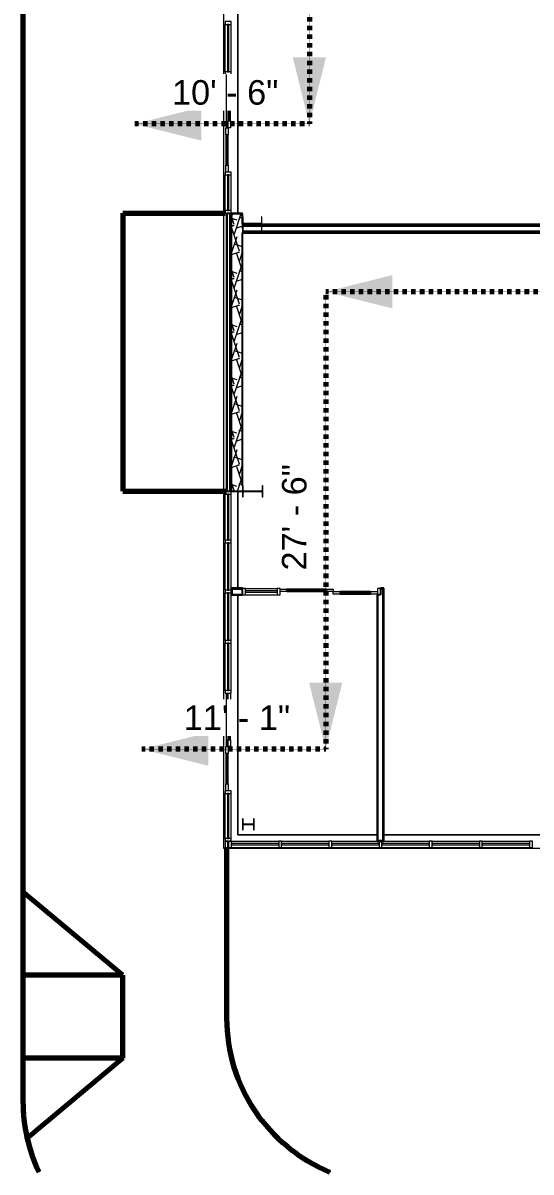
# Model space of a CAD drawing. Header units: inches. Extents: x 0 to 26364, y -23034 to 792.
# Drawn here: x 21911 to 22278, y -23034 to -22205 of the extents above; entities that cross this region are included whole.
import ezdxf

# ---------------------------------------------------------------- set-up
doc = ezdxf.new("R2010")
doc.units = ezdxf.units.IN
doc.header["$MEASUREMENT"] = 0
doc.linetypes.add('Dash', pattern=[0.25, 0.125, -0.125])
for name, color, linetype, lineweight in [('A-ANNO-IDEN', 131, 'Continuous', 9), ('A-ANNO-NOTE', 131, 'Continuous', 9), ('A-DOOR', 31, 'Continuous', 13), ('A-FLOR', 192, 'Continuous', 13), ('A-GENM', 13, 'Continuous', 13), ('A-GLAZ-CURT', 52, 'Continuous', 13), ('A-GLAZ-CWMG', 51, 'Continuous', 13), ('A-SITE-ROAD', 130, 'Continuous', 70), ('A-SITE-SWLK', 140, 'Continuous', 70), ('A-WALL', 113, 'Continuous', 13), ('A-WALL-PATT', 111, 'Continuous', 25), ('C-TOPO', 7, 'Continuous', 13), ('Conc', 7, 'Continuous', 70), ('I-WALL', 2, 'Continuous', 13), ('L-SITE-WALL', 31, 'Continuous', 13), ('S-COLS', 52, 'Continuous', 13)]:
    doc.layers.add(name, color=color, linetype=linetype, lineweight=lineweight)
doc.styles.add('Arial_1', font='arial.ttf', dxfattribs={"height": 17.703593})
pattern_1 = [(45, (0, 0), (-19.00703, 19.00703), []), (45, (0, 28.8), (-19.00703, 19.00703), [])]
pattern_2 = [(0, (0, 0), (61.44, 15.36), [2.534, -43.546, 2.534, -43.546, -245.76]), (0, (0, 0), (61.44, 15.36), [-92.16, 2.534, -89.626, 2.534, -43.546, -107.52]), (0, (0, 0), (61.44, 15.36), [-230.4, 2.534, -28.186, 2.534, -74.266]), (120, (23.04, 7.68), (-44.02215, 45.528601), [2.534, -43.546, 2.534, -43.546, -245.76]), (120, (23.04, 7.68), (-44.02215, 45.528601), [-92.16, 2.534, -89.626, 2.534, -43.546, -107.52]), (120, (23.04, 7.68), (-44.02215, 45.528601), [-230.4, 2.534, -28.186, 2.534, -74.266]), (240, (30.72, 38.4), (-17.41785, -60.888601), [2.534, -43.546, 2.534, -43.546, -245.76]), (240, (30.72, 38.4), (-17.41785, -60.888601), [-92.16, 2.534, -89.626, 2.534, -43.546, -107.52]), (240, (30.72, 38.4), (-17.41785, -60.888601), [-230.4, 2.534, -28.186, 2.534, -74.266])]

# ---------------------------------------------------------------- blocks, each defined once
blk = doc.blocks.new('Struct_Xcel_Sports Complex_rvt-1-Egress Plan')
at = {"layer": 'A-FLOR', "color": 7}
for p, q in [((22066.14, -22342.74), (22066.14, -22132.8)), ((22066.14, -22613.05), (22066.14, -22542.93)), ((22066.14, -22790.8), (22066.14, -22617.8)), ((22166.77, -22790.8), (22066.14, -22790.8)), ((22314.02, -22790.8), (22171.52, -22790.8))]:
    blk.add_line(p, q, dxfattribs=at)
at = {"layer": 'L-SITE-WALL', "color": 7}
for p, q in [((22066.14, -22132.8), (22066.14, -22342.74)), ((22058.14, -22280.93), (22058.14, -22242.49)), ((22058.14, -22543.18), (22058.14, -22342.49)), ((22066.14, -22542.93), (22066.14, -22613.05)), ((22066.14, -22617.8), (22066.14, -22790.8)), ((22058.14, -22727.24), (22058.14, -22688.8)), ((22066.14, -22790.8), (22166.77, -22790.8)), ((22171.52, -22790.8), (22314.02, -22790.8))]:
    blk.add_line(p, q, dxfattribs=at)
blk = doc.blocks.new('W-Wide Flange-Column - B4_C-1389226-Egress Plan')
at = {"layer": 'S-COLS', "lineweight": 9}
h = blk.add_hatch(dxfattribs=at)
h.set_pattern_fill('FP_12', color=256, style=0, pattern_type=2)
h.set_pattern_definition([(135, (-22783.303, -22073.765), (-19.00703, -19.00703), []), (135, (-22812.103, -22073.765), (-19.00703, -19.00703), [])])
h.paths.add_polyline_path([(4, 4.13), (-4, 4.13), (-4, 3.69), (-0.84, 3.69), (-0.35, 3.49), (-0.14, 3), (-0.14, -3), (-0.35, -3.49), (-0.84, -3.69), (-4, -3.69), (-4, -4.12), (4, -4.12), (4, -3.69), (0.84, -3.69), (0.35, -3.49), (0.14, -3), (0.14, 3), (0.35, 3.49), (0.84, 3.69), (4, 3.69)], flags=0)
at = {"layer": 'S-COLS', "lineweight": 15}
for p, q in [((4, 4.13), (-4, 4.13)), ((-4, 4.13), (-4, 3.69)), ((-4, 3.69), (-0.84, 3.69)), ((-0.14, 3), (-0.14, -3)), ((0.14, -3), (0.14, 3)), ((0.84, 3.69), (4, 3.69)), ((4, 3.69), (4, 4.13)), ((-0.84, -3.69), (-4, -3.69)), ((-4, -3.69), (-4, -4.12)), ((-4, -4.12), (4, -4.12)), ((4, -3.69), (0.84, -3.69)), ((4, -4.12), (4, -3.69))]:
    blk.add_line(p, q, dxfattribs=at)
for centre, start, end in [((-0.84, 3), 0, 90), ((0.84, 3), 90, 180), ((-0.84, -3), 270, 0), ((0.84, -3), 180, 270)]:
    blk.add_arc(centre, 0.691, start, end, dxfattribs=at)
blk = doc.blocks.new('W-Wide Flange-Column - B4_F-1389255-Egress Plan')
at = {"layer": 'S-COLS', "lineweight": 9}
h = blk.add_hatch(dxfattribs=at)
h.set_pattern_fill('FP_15', color=256, style=0, pattern_type=2)
h.set_pattern_definition([(135, (-22543.053, -22076.89), (-19.00703, -19.00703), []), (135, (-22571.853, -22076.89), (-19.00703, -19.00703), [])])
h.paths.add_polyline_path([(4, -6.82), (0.84, -6.82), (0.35, -6.61), (0.14, -6.12), (0.14, 6.12), (0.35, 6.61), (0.84, 6.82), (4, 6.82), (4, 7.25), (-4, 7.25), (-4, 6.82), (-0.84, 6.82), (-0.35, 6.61), (-0.14, 6.12), (-0.14, -6.12), (-0.35, -6.61), (-0.84, -6.82), (-4, -6.82), (-4, -7.25), (4, -7.25)], flags=0)
at = {"layer": 'S-COLS', "lineweight": 15}
for p, q in [((4, 7.25), (-4, 7.25)), ((-4, 7.25), (-4, 6.82)), ((-4, 6.82), (-0.84, 6.82)), ((-0.14, 6.12), (-0.14, -6.12)), ((0.14, -6.12), (0.14, 6.12)), ((0.84, 6.82), (4, 6.82)), ((4, 6.82), (4, 7.25)), ((-0.84, -6.82), (-4, -6.82)), ((-4, -6.82), (-4, -7.25)), ((-4, -7.25), (4, -7.25)), ((4, -6.82), (0.84, -6.82)), ((4, -7.25), (4, -6.82))]:
    blk.add_line(p, q, dxfattribs=at)
for centre, start, end in [((-0.84, 6.12), 0, 90), ((0.84, 6.12), 90, 180), ((-0.84, -6.12), 270, 0), ((0.84, -6.12), 180, 270)]:
    blk.add_arc(centre, 0.691, start, end, dxfattribs=at)
blk = doc.blocks.new('Rectangular Mullion - Exterior 2_ x 4_5_-1142379-Egress Plan')
at = {"layer": 'A-GLAZ-CWMG'}
for p, q in [((-2, 3), (0, 3)), ((-2, -1.5), (-2, 3)), ((0, 3), (0, -1.5)), ((0, -1.5), (-2, -1.5))]:
    blk.add_line(p, q, dxfattribs=at)
blk = doc.blocks.new('System Panel - INSULATED LOW-E GLAZING _SEE ELEVATIONS FOR U-FACTOR_ SHGC_ _ LT_-827433-Egress Plan')
at = {"layer": 'A-GLAZ-CURT', "lineweight": 9}
for p, q in [((17.09375, -0.25), (-17.09375, -0.25)), ((-17.09375, -0.25), (-17.09375, -1.25)), ((-17.09375, -1.25), (17.09375, -1.25)), ((17.09375, -1.25), (17.09375, -0.25))]:
    blk.add_line(p, q, dxfattribs=at)
at = {"layer": 'A-GLAZ-CURT'}
for p, q in [((-17.09375, -1.25), (-17.09375, -0.25)), ((17.09375, -0.25), (-17.09375, -0.25)), ((-17.09375, -1.25), (17.09375, -1.25)), ((17.09375, -0.25), (17.09375, -1.25))]:
    blk.add_line(p, q, dxfattribs=at)
blk = doc.blocks.new('Rectangular Mullion - Exterior 2_ x 4_5_-769211-Egress Plan')
at = {"layer": 'A-GLAZ-CWMG'}
for p, q in [((26281.52, -22759.18), (26281.52, -22724.99)), ((26286.02, -22759.18), (26286.02, -22724.99))]:
    blk.add_line(p, q, dxfattribs=at)
blk = doc.blocks.new('Rectangular Mullion - Exterior 2_ x 4_5_-827464-Egress Plan')
at = {"layer": 'A-GLAZ-CWMG'}
for p, q in [((-1, 3), (1, 3)), ((-1, -1.5), (-1, 3)), ((1, 3), (1, -1.5)), ((1, -1.5), (-1, -1.5))]:
    blk.add_line(p, q, dxfattribs=at)
blk = doc.blocks.new('Rectangular Mullion - Exterior 2_ x 4_5_-V13-Egress Plan')
at = {"layer": 'A-GLAZ-CWMG'}
for p, q in [((26281.52, -22795.37), (26281.52, -22761.18)), ((26286.02, -22795.37), (26286.02, -22761.18))]:
    blk.add_line(p, q, dxfattribs=at)
blk = doc.blocks.new('Rectangular Mullion - Exterior 2_ x 4_5_-1115231-Egress Plan')
at = {"layer": 'A-GLAZ-CWMG'}
for p, q in [((-1, 3), (1, 3)), ((-1, -1.5), (-1, 3)), ((1, 3), (1, -1.5)), ((1, -1.5), (-1, -1.5))]:
    blk.add_line(p, q, dxfattribs=at)
blk = doc.blocks.new('Rectangular Mullion - Exterior 2_ x 4_5_-V14-Egress Plan')
at = {"layer": 'A-GLAZ-CWMG'}
for p, q in [((22171.52, -22795.43), (22204.33, -22795.43)), ((22170.14, -22799.93), (22204.33, -22799.93))]:
    blk.add_line(p, q, dxfattribs=at)
blk = doc.blocks.new('Rectangular Mullion - Exterior 2_ x 4_5_-769200-Egress Plan')
at = {"layer": 'A-GLAZ-CWMG'}
for p, q in [((24100.14, -22795.43), (24132.95, -22795.43)), ((24100.14, -22799.93), (24134.33, -22799.93))]:
    blk.add_line(p, q, dxfattribs=at)
blk = doc.blocks.new('System Panel - INSULATED LOW-E GLAZING _SEE ELEVATIONS FOR U-FACTOR_ SHGC_ _ LT_-1142345-Egress Plan')
at = {"layer": 'A-GLAZ-CURT', "lineweight": 9}
for p, q in [((16.53125, 1.25), (-16.53125, 1.25)), ((-16.53125, 1.25), (-16.53125, 0.25)), ((-16.53125, 0.25), (16.53125, 0.25)), ((16.53125, 0.25), (16.53125, 1.25))]:
    blk.add_line(p, q, dxfattribs=at)
at = {"layer": 'A-GLAZ-CURT'}
for p, q in [((-16.53125, 0.25), (-16.53125, 1.25)), ((16.53125, 1.25), (-16.53125, 1.25)), ((-16.53125, 0.25), (16.53125, 0.25)), ((16.53125, 1.25), (16.53125, 0.25))]:
    blk.add_line(p, q, dxfattribs=at)
blk = doc.blocks.new('Rectangular Mullion - Exterior 2_ x 4_5_-1135311-Egress Plan')
at = {"layer": 'A-GLAZ-CWMG'}
for p, q in [((26123.39, -22752.24), (26123.39, -22785.3)), ((26127.89, -22752.24), (26127.89, -22785.3))]:
    blk.add_line(p, q, dxfattribs=at)
blk = doc.blocks.new('Rectangular Mullion - Exterior 2_ x 4_5_-1142387-Egress Plan')
at = {"layer": 'A-GLAZ-CWMG'}
for p, q in [((-2, 1.5), (0, 1.5)), ((-2, -3), (-2, 1.5)), ((0, 1.5), (0, -3)), ((0, -3), (-2, -3))]:
    blk.add_line(p, q, dxfattribs=at)
blk = doc.blocks.new('Rectangular Mullion - Exterior 2_ x 4_5_-1142372-Egress Plan')
at = {"layer": 'A-GLAZ-CWMG'}
for p, q in [((0, 1.5), (-2, 1.5)), ((-2, 1.5), (-2, -3)), ((0, -3), (0, 1.5)), ((-2, -3), (0, -3))]:
    blk.add_line(p, q, dxfattribs=at)
blk = doc.blocks.new('System Panel - INSULATED LOW-E GLAZING _SEE ELEVATIONS FOR U-FACTOR_ SHGC_ _ LT_-827454-Egress Plan')
at = {"layer": 'A-GLAZ-CURT', "lineweight": 9}
for p, q in [((17.09375, 1.25), (-17.09375, 1.25)), ((-17.09375, 1.25), (-17.09375, 0.25)), ((-17.09375, 0.25), (17.09375, 0.25)), ((17.09375, 0.25), (17.09375, 1.25))]:
    blk.add_line(p, q, dxfattribs=at)
at = {"layer": 'A-GLAZ-CURT'}
for p, q in [((-17.09375, 0.25), (-17.09375, 1.25)), ((17.09375, 1.25), (-17.09375, 1.25)), ((-17.09375, 0.25), (17.09375, 0.25)), ((17.09375, 1.25), (17.09375, 0.25))]:
    blk.add_line(p, q, dxfattribs=at)
blk = doc.blocks.new('Rectangular Mullion - Exterior 2_ x 4_5_-V33-Egress Plan')
at = {"layer": 'A-GLAZ-CWMG'}
for p, q in [((22057.02, -22614.43), (22057.02, -22580.24)), ((22061.52, -22613.05), (22061.52, -22580.24))]:
    blk.add_line(p, q, dxfattribs=at)
blk = doc.blocks.new('Rectangular Mullion - Exterior 2_ x 4_5_-827470-Egress Plan')
at = {"layer": 'A-GLAZ-CWMG'}
for p, q in [((-1, 1.5), (1, 1.5)), ((-1, -3), (-1, 1.5)), ((1, 1.5), (1, -3)), ((1, -3), (-1, -3))]:
    blk.add_line(p, q, dxfattribs=at)
blk = doc.blocks.new('Rectangular Mullion - Exterior 2_ x 4_5_-1135280-Egress Plan')
at = {"layer": 'A-GLAZ-CWMG'}
for p, q in [((26160.83, -22795.43), (26128.02, -22795.43)), ((26160.83, -22799.93), (26126.64, -22799.93))]:
    blk.add_line(p, q, dxfattribs=at)
blk = doc.blocks.new('Rectangular Mullion - Exterior 2_ x 4_5_-1142343-Egress Plan')
at = {"layer": 'A-GLAZ-CWMG'}
for p, q in [((-1, 1.5), (1, 1.5)), ((-1, -3), (-1, 1.5)), ((1, 1.5), (1, -3)), ((1, -3), (-1, -3))]:
    blk.add_line(p, q, dxfattribs=at)
blk = doc.blocks.new('Rectangular Mullion - Exterior 2_ x 4_5_-1135330-Egress Plan')
at = {"layer": 'A-GLAZ-CWMG'}
for p, q in [((22057.02, -22686.8), (22057.02, -22652.62)), ((22061.52, -22686.8), (22061.52, -22652.62))]:
    blk.add_line(p, q, dxfattribs=at)
blk = doc.blocks.new('Sliding Door - one-1327198-Egress Plan')
at = {"layer": 'A-DOOR', "lineweight": 9}
for p, q in [((-35.19, 2.5), (-30.19, 2.5)), ((-30.19, 0.75), (-35.19, 0.75)), ((-30.19, 2.5), (-30.19, 0.75)), ((-30.19, 1.25), (-30.19, 2)), ((-30.19, 2), (-1.75, 2)), ((-1.75, 1.25), (-30.19, 1.25)), ((-1.75, 2.5), (3.25, 2.5)), ((-1.75, 0.75), (-1.75, 2.5)), ((-1.75, 2), (-1.75, 1.25)), ((3.25, 0.75), (-1.75, 0.75)), ((3.25, 2.5), (3.25, 0.75)), ((3.25, -1), (3.25, 0.75)), ((3.25, 0.75), (8.25, 0.75)), ((8.25, 0.75), (8.25, -1)), ((8.25, -0.5), (8.25, 0.25)), ((8.25, 0.25), (30.19, 0.25)), ((30.19, -1), (30.19, 0.75)), ((30.19, 0.75), (35.19, 0.75)), ((30.19, 0.25), (30.19, -0.5)), ((8.25, -1), (3.25, -1)), ((30.19, -0.5), (8.25, -0.5)), ((35.19, -1), (30.19, -1))]:
    blk.add_line(p, q, dxfattribs=at)
at = {"layer": 'A-DOOR'}
for p, q in [((-1.75, 2.5), (-30.19, 2.5)), ((-30.19, 0.75), (-1.75, 0.75)), ((30.19, 0.75), (8.25, 0.75)), ((8.25, -1), (30.19, -1))]:
    blk.add_line(p, q, dxfattribs=at)
blk = doc.blocks.new('System Panel - INSULATED LOW-E GLAZING _SEE ELEVATIONS FOR U-FACTOR_ SHGC_ _ LT_-1142391-Egress Plan')
at = {"layer": 'A-GLAZ-CURT', "lineweight": 9}
for p, q in [((16.13, 1.25), (-16.13, 1.25)), ((-16.13, 1.25), (-16.13, 0.25)), ((-16.13, 0.25), (16.13, 0.25)), ((16.13, 0.25), (16.13, 1.25))]:
    blk.add_line(p, q, dxfattribs=at)
at = {"layer": 'A-GLAZ-CURT'}
for p, q in [((-16.13, 0.25), (-16.13, 1.25)), ((16.13, 1.25), (-16.13, 1.25)), ((-16.13, 0.25), (16.13, 0.25)), ((16.13, 1.25), (16.13, 0.25))]:
    blk.add_line(p, q, dxfattribs=at)
blk = doc.blocks.new('Rectangular Mullion - Exterior 2_ x 4_5_-1135332-Egress Plan')
at = {"layer": 'A-GLAZ-CWMG'}
for p, q in [((22057.02, -22793.43), (22057.02, -22761.18)), ((22061.52, -22793.43), (22061.52, -22761.18))]:
    blk.add_line(p, q, dxfattribs=at)
blk = doc.blocks.new('Rectangular Mullion - Exterior 2_ x 4_5_-1146372-Egress Plan')
at = {"layer": 'A-GLAZ-CWMG'}
blk.add_line((22059.02, -22799.93), (22059.58, -22799.93), dxfattribs=at)
blk = doc.blocks.new('Sliding Door - one-1327540-Egress Plan')
at = {"layer": 'A-DOOR', "lineweight": 9}
for p, q in [((-35.19, 2.5), (-30.19, 2.5)), ((-30.19, 0.75), (-35.19, 0.75)), ((-30.19, 2.5), (-30.19, 0.75)), ((-30.19, 1.25), (-30.19, 2)), ((-30.19, 2), (-1.75, 2)), ((-1.75, 1.25), (-30.19, 1.25)), ((-1.75, 2.5), (3.25, 2.5)), ((-1.75, 0.75), (-1.75, 2.5)), ((-1.75, 2), (-1.75, 1.25)), ((3.25, 0.75), (-1.75, 0.75)), ((3.25, 2.5), (3.25, 0.75)), ((3.25, -1), (3.25, 0.75)), ((3.25, 0.75), (8.25, 0.75)), ((8.25, 0.75), (8.25, -1)), ((8.25, -0.5), (8.25, 0.25)), ((8.25, 0.25), (30.19, 0.25)), ((30.19, -1), (30.19, 0.75)), ((30.19, 0.75), (35.19, 0.75)), ((30.19, 0.25), (30.19, -0.5)), ((8.25, -1), (3.25, -1)), ((30.19, -0.5), (8.25, -0.5)), ((35.19, -1), (30.19, -1))]:
    blk.add_line(p, q, dxfattribs=at)
at = {"layer": 'A-DOOR'}
for p, q in [((-1.75, 2.5), (-30.19, 2.5)), ((-30.19, 0.75), (-1.75, 0.75)), ((30.19, 0.75), (8.25, 0.75)), ((8.25, -1), (30.19, -1))]:
    blk.add_line(p, q, dxfattribs=at)
blk = doc.blocks.new('System Panel - INSULATED LOW-E GLAZING _SEE ELEVATIONS FOR U-FACTOR_ SHGC_ _ LT_-1327541-Egress Plan')
at = {"layer": 'A-GLAZ-CURT', "lineweight": 9}
for p, q in [((11.5, -0.25), (-11.5, -0.25)), ((-11.5, -0.25), (-11.5, -1.25)), ((-11.5, -1.25), (11.5, -1.25)), ((11.5, -1.25), (11.5, -0.25))]:
    blk.add_line(p, q, dxfattribs=at)
at = {"layer": 'A-GLAZ-CURT'}
for p, q in [((-11.5, -1.25), (-11.5, -0.25)), ((11.5, -0.25), (-11.5, -0.25)), ((-11.5, -1.25), (11.5, -1.25)), ((11.5, -0.25), (11.5, -1.25))]:
    blk.add_line(p, q, dxfattribs=at)
blk = doc.blocks.new('Rectangular Mullion - Exterior 2_ x 4_5_-1327537-Egress Plan')
at = {"layer": 'A-GLAZ-CWMG'}
for p, q in [((22071.64, -22613.18), (22094.64, -22613.18)), ((22071.64, -22617.68), (22094.64, -22617.68))]:
    blk.add_line(p, q, dxfattribs=at)
blk = doc.blocks.new('Rectangular Mullion - Exterior 2_ x 4_5_-1142494-Egress Plan')
at = {"layer": 'A-GLAZ-CWMG'}
for p, q in [((-2, 3), (0, 3)), ((-2, -1.5), (-2, 3)), ((0, 3), (0, -1.5)), ((0, -1.5), (-2, -1.5))]:
    blk.add_line(p, q, dxfattribs=at)
blk = doc.blocks.new('Rectangular Mullion - Exterior 2_ x 4_5_-1327247-Egress Plan')
at = {"layer": 'A-GLAZ-CWMG'}
for p, q in [((0, 3), (-2, 3)), ((-2, 3), (-2, -1.5)), ((0, -1.5), (0, 3)), ((-2, -1.5), (0, -1.5))]:
    blk.add_line(p, q, dxfattribs=at)
blk = doc.blocks.new('Sliding Door - one-1832053-Egress Plan')
at = {"layer": 'A-DOOR', "lineweight": 9}
for p, q in [((-35.19, 2.5), (-30.19, 2.5)), ((-30.19, 0.75), (-35.19, 0.75)), ((-30.19, 2.5), (-30.19, 0.75)), ((-30.19, 1.25), (-30.19, 2)), ((-30.19, 2), (-1.75, 2)), ((-1.75, 1.25), (-30.19, 1.25)), ((-1.75, 2.5), (3.25, 2.5)), ((-1.75, 0.75), (-1.75, 2.5)), ((-1.75, 2), (-1.75, 1.25)), ((3.25, 0.75), (-1.75, 0.75)), ((3.25, 2.5), (3.25, 0.75)), ((3.25, -1), (3.25, 0.75)), ((3.25, 0.75), (8.25, 0.75)), ((8.25, 0.75), (8.25, -1)), ((8.25, -0.5), (8.25, 0.25)), ((8.25, 0.25), (30.19, 0.25)), ((30.19, -1), (30.19, 0.75)), ((30.19, 0.75), (35.19, 0.75)), ((30.19, 0.25), (30.19, -0.5)), ((8.25, -1), (3.25, -1)), ((30.19, -0.5), (8.25, -0.5)), ((35.19, -1), (30.19, -1))]:
    blk.add_line(p, q, dxfattribs=at)
at = {"layer": 'A-DOOR'}
for p, q in [((-1.75, 2.5), (-30.19, 2.5)), ((-30.19, 0.75), (-1.75, 0.75)), ((30.19, 0.75), (8.25, 0.75)), ((8.25, -1), (30.19, -1))]:
    blk.add_line(p, q, dxfattribs=at)
blk = doc.blocks.new('System Panel - INSULATED LOW-E GLAZING _SEE ELEVATIONS FOR U-FACTOR_ SHGC_ _ LT_-1832056-Egress Plan')
at = {"layer": 'A-GLAZ-CURT', "lineweight": 9}
for p, q in [((12.81, 1.25), (-12.81, 1.25)), ((-12.81, 1.25), (-12.81, 0.25)), ((-12.81, 0.25), (12.81, 0.25)), ((12.81, 0.25), (12.81, 1.25))]:
    blk.add_line(p, q, dxfattribs=at)
at = {"layer": 'A-GLAZ-CURT'}
for p, q in [((-12.81, 0.25), (-12.81, 1.25)), ((12.81, 1.25), (-12.81, 1.25)), ((-12.81, 0.25), (12.81, 0.25)), ((12.81, 1.25), (12.81, 0.25))]:
    blk.add_line(p, q, dxfattribs=at)
blk = doc.blocks.new('Rectangular Mullion - Exterior 2_ x 4_5_-1832051-Egress Plan')
at = {"layer": 'A-GLAZ-CWMG'}
for p, q in [((22057.02, -22340.49), (22057.02, -22314.87)), ((22061.52, -22340.49), (22061.52, -22314.87))]:
    blk.add_line(p, q, dxfattribs=at)
blk = doc.blocks.new('Path of Travel - 02 Middle-1852244-Egress Plan')
at = {"layer": 'A-GENM', "linetype": 'Dash', "lineweight": 70}
blk.add_line((8.96, 0), (398.96, 0), dxfattribs=at)
blk = doc.blocks.new('Path of Travel - 02 Middle-1853662-Egress Plan')
at = {"layer": 'A-GENM', "linetype": 'Dash', "lineweight": 70}
blk.add_line((8.96, 0), (134.96, 0), dxfattribs=at)
blk = doc.blocks.new('Path of Travel - 01 Start-1852366-Egress Plan')
at = {"layer": 'A-GENM', "linetype": 'Dash', "lineweight": 70}
blk.add_line((8.96, 0), (626.96, 0), dxfattribs=at)
blk = doc.blocks.new('Path of Travel - 02 Middle-1852469-Egress Plan')
at = {"layer": 'A-GENM', "linetype": 'Dash', "lineweight": 70}
blk.add_line((8.96, 0), (338.96, 0), dxfattribs=at)
blk = doc.blocks.new('Path of Travel - 02 Middle-1852686-Egress Plan')
at = {"layer": 'A-GENM', "linetype": 'Dash', "lineweight": 70}
blk.add_line((8.96, 0), (141.61, 0), dxfattribs=at)

msp = doc.modelspace()

# ---------------------------------------------------------------- hatches: boundary and pattern name
at = {"layer": 'A-ANNO-NOTE'}
for points in [[(22117.81, -22278.11), (22129.81, -22230.11), (22105.81, -22230.11), (22113.1, -22259.29)], [(22039.81, -22290.11), (22039.81, -22266.11), (21991.81, -22278.11), (22012.47, -22283.27)], [(22177.62, -22411.13), (22177.62, -22387.13), (22129.62, -22399.13), (22152.84, -22404.93)], [(22129.62, -22729.13), (22141.62, -22681.13), (22117.62, -22681.13), (22128.36, -22724.1)], [(22044.97, -22741.13), (22044.97, -22717.13), (21996.97, -22729.13), (22012.47, -22733)]]:
    msp.add_hatch(color=256, dxfattribs=at).paths.add_polyline_path(points, flags=0)
at = {"layer": 'A-WALL-PATT', "lineweight": 9}
h = msp.add_hatch(dxfattribs=at)
h.set_pattern_fill('FP_14', color=256, style=0, pattern_type=2)
h.set_pattern_definition([(0, (0, 0), (0, 24), []), (90, (0, 0), (-24, 1e-15), [])])
h.paths.add_polyline_path([(22060.14, -22542.93), (22061.14, -22542.93), (22061.14, -22342.74), (22060.14, -22342.74), (22060.14, -22414.23)], flags=0)
h = msp.add_hatch(dxfattribs=at)
h.set_pattern_fill('FP_13', color=256, style=0, pattern_type=2)
h.set_pattern_definition([(0, (0, 0), (30.72, 7.68), [2.534, -20.506, 2.534, -20.506, -122.88]), (0, (0, 0), (30.72, 7.68), [-46.08, 2.534, -43.546, 2.534, -20.506, -53.76]), (0, (0, 0), (30.72, 7.68), [-115.2, 2.534, -12.826, 2.534, -35.866]), (120, (11.52, 3.84), (-22.0110751, 22.7643004), [2.534, -20.506, 2.534, -20.506, -122.88]), (120, (11.52, 3.84), (-22.0110751, 22.7643004), [-46.08, 2.534, -43.546, 2.534, -20.506, -53.76]), (120, (11.52, 3.84), (-22.0110751, 22.7643004), [-115.2, 2.534, -12.826, 2.534, -35.866]), (240, (15.36, 19.2), (-8.7089249, -30.4443004), [2.534, -20.506, 2.534, -20.506, -122.88]), (240, (15.36, 19.2), (-8.7089249, -30.4443004), [-46.08, 2.534, -43.546, 2.534, -20.506, -53.76]), (240, (15.36, 19.2), (-8.7089249, -30.4443004), [-115.2, 2.534, -12.826, 2.534, -35.866])])
h.paths.add_polyline_path([(22061.14, -22542.93), (22061.64, -22542.93), (22061.64, -22342.74), (22061.14, -22342.74), (22061.14, -22414.23)], flags=0)
h = msp.add_hatch(dxfattribs=at)
h.set_pattern_fill('FP_11', color=256, style=0, pattern_type=2)
h.set_pattern_definition([(161.57, (0.96, 0.96), (-7.6802237, -0.0009796), [0, -54.643, 6.067, 0]), (18.43, (-0.96, 0.96), (-7.6802237, 0.0009796), [0, -54.643, 6.067, 0]), (108.43, (0.96, 0.96), (3.8382953, -19.20136532), [18.211, -42.499]), (71.57, (-0.96, 0.96), (3.8382953, 19.20136532), [18.211, -42.499])])
h.paths.add_polyline_path([(22069.64, -22542.93), (22069.64, -22342.74), (22061.64, -22342.74), (22061.64, -22542.93)], flags=0)
h = msp.add_hatch(dxfattribs=at)
h.set_pattern_fill('FP_10', color=256, style=0, pattern_type=2)
h.set_pattern_definition(pattern_2)
h.paths.add_polyline_path([(22780.76, -22351.18), (22781.39, -22351.18), (22781.39, -22350.55), (22069.64, -22350.55), (22069.64, -22351.18), (22714.32, -22351.18)], flags=0)
h = msp.add_hatch(dxfattribs=at)
h.set_pattern_fill('FP_10', color=256, style=0, pattern_type=2)
h.set_pattern_definition(pattern_2)
h.paths.add_polyline_path([(22781.39, -22356.55), (22781.39, -22351.18), (22780.76, -22351.18), (22780.76, -22355.93), (22069.64, -22355.93), (22069.64, -22356.55), (22714.32, -22356.55)], flags=0)
h = msp.add_hatch(dxfattribs=at)
h.set_pattern_fill('FP_10', color=256, style=0, pattern_type=2)
h.set_pattern_definition(pattern_2)
h.paths.add_polyline_path([(22780.14, -22351.8), (22780.76, -22351.8), (22780.76, -22351.18), (22069.64, -22351.18), (22069.64, -22351.8), (22714.32, -22351.8)], flags=0)
h = msp.add_hatch(dxfattribs=at)
h.set_pattern_fill('FP_10', color=256, style=0, pattern_type=2)
h.set_pattern_definition(pattern_2)
h.paths.add_polyline_path([(22780.76, -22355.93), (22780.76, -22351.8), (22780.14, -22351.8), (22780.14, -22355.3), (22069.64, -22355.3), (22069.64, -22355.93), (22714.32, -22355.93)], flags=0)
h = msp.add_hatch(dxfattribs=at)
h.set_pattern_fill('FP_10', color=256, style=0, pattern_type=2)
h.set_pattern_definition(pattern_2)
h.paths.add_polyline_path([(22167.39, -22795.43), (22171.52, -22795.43), (22171.52, -22613.68), (22170.89, -22613.68), (22170.89, -22794.8), (22167.39, -22794.8)], flags=0)
h = msp.add_hatch(dxfattribs=at)
h.set_pattern_fill('FP_10', color=256, style=0, pattern_type=2)
h.set_pattern_definition(pattern_2)
h.paths.add_polyline_path([(22166.77, -22795.43), (22167.39, -22795.43), (22167.39, -22617.8), (22166.77, -22617.8), (22166.77, -22724.1)], flags=0)
at = {"layer": 'S-COLS', "lineweight": 9}
h = msp.add_hatch(dxfattribs=at)
h.set_pattern_fill('FP_8', color=256, style=0, pattern_type=2)
h.set_pattern_definition(pattern_1)
h.paths.add_polyline_path([(22069.64, -22345.08), (22069.64, -22342.74), (22061.64, -22342.74), (22061.64, -22345.08), (22061.92, -22344.97), (22062.03, -22344.69), (22062.29, -22343.04), (22068.99, -22343.04), (22069.36, -22344.97)], flags=0)
h = msp.add_hatch(dxfattribs=at)
h.set_pattern_fill('FP_8', color=256, style=0, pattern_type=2)
h.set_pattern_definition(pattern_1)
h.paths.add_polyline_path([(22069.64, -22355.05), (22070.07, -22355.05), (22070.07, -22350.89), (22070.28, -22350.4), (22070.77, -22350.2), (22082.65, -22350.25), (22083, -22350.4), (22083.21, -22350.89), (22083.21, -22355.05), (22083.64, -22355.05), (22083.64, -22345.05), (22083.21, -22345.05), (22083.21, -22349.22), (22083, -22349.71), (22082.52, -22349.91), (22070.77, -22349.91), (22070.28, -22349.71), (22070.07, -22349.22), (22070.07, -22345.05), (22069.64, -22345.05)], flags=0)

# ---------------------------------------------------------------- linework, layer by layer
at = {"layer": 'A-SITE-ROAD'}
for p, q in [((21911.24, -20555.01), (21911.24, -22983.09)), ((21983.24, -22892.07), (21911.24, -22832.07)), ((21983.24, -22892.07), (21911.24, -22892.07)), ((21983.24, -22952.07), (21983.24, -22892.07)), ((21983.24, -22952.07), (21911.24, -22952.07)), ((21983.24, -22952.07), (21914.2, -23009.6))]:
    msp.add_line(p, q, dxfattribs=at)
msp.add_arc((22031.24, -22983.09), 120, 180, 205.11048, dxfattribs=at)
at = {"layer": 'A-SITE-SWLK'}
for p, q in [((21983.24, -22342.49), (22057.02, -22342.49)), ((21983.24, -22342.49), (21983.24, -22542.93)), ((21983.24, -22542.93), (22058.14, -22542.93))]:
    msp.add_line(p, q, dxfattribs=at)
msp.add_arc((22178.14, -22923.09), 120, 180, 247.67188, dxfattribs=at)
at = {"layer": 'A-WALL', "lineweight": 25}
for p, q in [((22069.64, -22342.74), (22058.33, -22342.74)), ((22058.33, -22342.74), (22058.33, -22542.93)), ((22069.64, -22350.55), (22069.64, -22342.74)), ((22069.64, -22539.05), (22069.64, -22356.55)), ((22058.33, -22542.93), (22069.64, -22542.93))]:
    msp.add_line(p, q, dxfattribs=at)
at = {"layer": 'A-WALL', "lineweight": 9}
for p, q in [((22058.64, -22342.74), (22058.64, -22542.93)), ((22060.14, -22342.74), (22060.14, -22542.93)), ((22061.14, -22342.74), (22061.14, -22542.93)), ((22061.64, -22342.74), (22061.64, -22542.93)), ((22069.64, -22350.55), (22069.64, -22356.55)), ((22069.64, -22351.18), (22780.76, -22351.18)), ((22069.64, -22351.8), (22780.14, -22351.8)), ((22069.64, -22355.3), (22780.14, -22355.3)), ((22069.64, -22355.93), (22780.76, -22355.93)), ((22062.14, -22613.68), (22062.14, -22617.18)), ((22062.14, -22613.68), (22069.64, -22613.68)), ((22062.14, -22617.18), (22069.64, -22617.18)), ((22169.02, -22613.68), (22170.89, -22613.68)), ((22170.89, -22794.8), (22170.89, -22613.68)), ((22167.39, -22794.8), (22167.39, -22617.8)), ((22167.39, -22794.8), (22170.89, -22794.8))]:
    msp.add_line(p, q, dxfattribs=at)
at = {"layer": 'C-TOPO'}
for p, q in [((21911.24, -22983.08), (21911.24, -20555.01)), ((21911.24, -20555.01), (21911.24, -22983.08)), ((22058.14, -22242.49), (22058.14, -22280.93)), ((22058.14, -22280.93), (22058.14, -22242.49)), ((22057.02, -22342.49), (21983.24, -22342.49)), ((21983.24, -22342.49), (21983.24, -22542.93)), ((21983.24, -22542.93), (21983.24, -22342.49)), ((21983.24, -22342.49), (22057.02, -22342.49)), ((21983.24, -22542.93), (22058.14, -22542.93)), ((22058.14, -22542.93), (21983.24, -22542.93)), ((22058.14, -22542.93), (22058.14, -22543.18)), ((22058.14, -22543.18), (22058.14, -22542.93)), ((22058.14, -22688.8), (22058.14, -22727.24)), ((22058.14, -22727.24), (22058.14, -22688.8)), ((22058.14, -22799.93), (22058.14, -22923.08)), ((22058.14, -22923.08), (22058.14, -22799.93)), ((22058.14, -22923.08), (22059.96, -22943.92)), ((22059.96, -22943.92), (22058.14, -22923.08)), ((22059.96, -22943.92), (22065.38, -22964.13)), ((22065.38, -22964.13), (22059.96, -22943.92)), ((22065.38, -22964.13), (22074.22, -22983.08)), ((22074.22, -22983.08), (22065.38, -22964.13)), ((21913.06, -23003.92), (21911.24, -22983.08)), ((21911.24, -22983.08), (21913.06, -23003.92)), ((22074.22, -22983.08), (22086.22, -23000.22)), ((22086.22, -23000.22), (22074.22, -22983.08)), ((21918.47, -23024.13), (21913.06, -23003.92)), ((21913.06, -23003.92), (21918.47, -23024.13)), ((22086.22, -23000.22), (22101.01, -23015.01)), ((22101.01, -23015.01), (22086.22, -23000.22)), ((22101.01, -23015.01), (22118.14, -23027.01)), ((22118.14, -23027.01), (22101.01, -23015.01)), ((21923.06, -23033.97), (21918.47, -23024.13)), ((21918.47, -23024.13), (21923.06, -23033.97)), ((22118.14, -23027.01), (22133.06, -23033.97)), ((22133.06, -23033.97), (22118.14, -23027.01))]:
    msp.add_line(p, q, dxfattribs=at)
at = {"layer": 'Conc'}
msp.add_line((22058.14, -22799.93), (22058.14, -22923.09), dxfattribs=at)
at = {"layer": 'I-WALL', "lineweight": 25}
for p, q in [((22792.14, -22350.55), (22069.64, -22350.55)), ((22069.64, -22356.55), (22781.39, -22356.55)), ((22069.64, -22613.05), (22061.52, -22613.05)), ((22061.52, -22613.05), (22061.52, -22617.8)), ((22069.64, -22617.8), (22069.64, -22613.05)), ((22171.52, -22613.05), (22169.02, -22613.05)), ((22169.02, -22613.05), (22169.02, -22617.8)), ((22171.52, -22795.43), (22171.52, -22613.05)), ((22061.52, -22617.8), (22069.64, -22617.8)), ((22166.77, -22617.8), (22166.77, -22795.43)), ((22169.02, -22617.8), (22166.77, -22617.8)), ((22166.77, -22795.43), (22171.52, -22795.43))]:
    msp.add_line(p, q, dxfattribs=at)
at = {"layer": 'L-SITE-WALL'}
for p, q in [((22056.14, -22800.8), (22056.14, -20889.55)), ((22058.14, -22242.49), (22058.14, -22280.93)), ((22058.14, -22342.49), (22058.14, -22543.18)), ((22058.14, -22688.8), (22058.14, -22727.24)), ((22640.82, -22800.8), (22056.14, -22800.8))]:
    msp.add_line(p, q, dxfattribs=at)
at = {"layer": 'S-COLS', "lineweight": 15}
for p, q in [((22069.64, -22342.74), (22061.64, -22342.74)), ((22061.64, -22342.74), (22061.64, -22345.08)), ((22062.03, -22344.69), (22062.29, -22343.04)), ((22062.29, -22343.04), (22068.99, -22343.04)), ((22068.99, -22343.04), (22069.25, -22344.69)), ((22069.64, -22345.08), (22069.64, -22342.74)), ((22070.07, -22345.05), (22069.64, -22345.05)), ((22069.64, -22345.05), (22069.64, -22355.05)), ((22070.07, -22349.22), (22070.07, -22345.05)), ((22070.07, -22355.05), (22070.07, -22350.89)), ((22082.52, -22349.91), (22070.77, -22349.91)), ((22070.77, -22350.2), (22082.52, -22350.2)), ((22083.64, -22345.05), (22083.21, -22345.05)), ((22083.21, -22345.05), (22083.21, -22349.22)), ((22083.21, -22350.89), (22083.21, -22355.05)), ((22083.64, -22355.05), (22083.64, -22345.05)), ((22069.64, -22355.05), (22070.07, -22355.05)), ((22083.21, -22355.05), (22083.64, -22355.05))]:
    msp.add_line(p, q, dxfattribs=at)
for centre, radius, start, end in [((22061.64, -22344.69), 0.39, 270, 0), ((22069.64, -22344.69), 0.39, 180, 270), ((22070.77, -22349.22), 0.691, 180, 270), ((22070.77, -22350.89), 0.691, 90, 180), ((22082.52, -22349.22), 0.691, 270, 0), ((22082.52, -22350.89), 0.691, 0, 90)]:
    msp.add_arc(centre, radius, start, end, dxfattribs=at)

# ---------------------------------------------------------------- block references
at = {"layer": 'A-DOOR', "rotation": 270.0000000000001}
for name, p in [('Sliding Door - one-1832053-Egress Plan', (22058.52, -22277.68)), ('Sliding Door - one-1327198-Egress Plan', (22058.52, -22723.99))]:
    msp.add_blockref(name, p, dxfattribs=at)
at = {"layer": 'A-DOOR'}
msp.add_blockref('Sliding Door - one-1327540-Egress Plan', (22131.83, -22616.18), dxfattribs=at)
at = {"layer": 'A-GENM'}
for name, p, rotation in [('Path of Travel - 02 Middle-1852244-Egress Plan', (22117.81, -21879.15), 270), ('Path of Travel - 02 Middle-1853662-Egress Plan', (22126.77, -22278.11), 180), ('Path of Travel - 01 Start-1852366-Egress Plan', (22756.58, -22399.13), 180), ('Path of Travel - 02 Middle-1852469-Egress Plan', (22129.62, -22390.17), 270), ('Path of Travel - 02 Middle-1852686-Egress Plan', (22138.58, -22729.13), 180)]:
    msp.add_blockref(name, p, dxfattribs=dict(at, rotation=rotation))
at = {"layer": 'A-GLAZ-CURT'}
for name, p, rotation in [('System Panel - INSULATED LOW-E GLAZING _SEE ELEVATIONS FOR U-FACTOR_ SHGC_ _ LT_-827454-Egress Plan', (22058.52, -22223.4), 270.0000000000001), ('System Panel - INSULATED LOW-E GLAZING _SEE ELEVATIONS FOR U-FACTOR_ SHGC_ _ LT_-1832056-Egress Plan', (22058.52, -22327.68), 270.0000000000001), ('System Panel - INSULATED LOW-E GLAZING _SEE ELEVATIONS FOR U-FACTOR_ SHGC_ _ LT_-1142345-Egress Plan', (22058.52, -22561.71), 270.0000000000001), ('System Panel - INSULATED LOW-E GLAZING _SEE ELEVATIONS FOR U-FACTOR_ SHGC_ _ LT_-827454-Egress Plan', (22058.52, -22597.33), 270.0000000000001), ('System Panel - INSULATED LOW-E GLAZING _SEE ELEVATIONS FOR U-FACTOR_ SHGC_ _ LT_-827454-Egress Plan', (22058.52, -22633.52), 270.0000000000001), ('System Panel - INSULATED LOW-E GLAZING _SEE ELEVATIONS FOR U-FACTOR_ SHGC_ _ LT_-1327541-Egress Plan', (22083.14, -22616.18), 180), ('System Panel - INSULATED LOW-E GLAZING _SEE ELEVATIONS FOR U-FACTOR_ SHGC_ _ LT_-827454-Egress Plan', (22058.52, -22669.71), 270.0000000000001), ('System Panel - INSULATED LOW-E GLAZING _SEE ELEVATIONS FOR U-FACTOR_ SHGC_ _ LT_-1142391-Egress Plan', (22058.52, -22777.3), 270.0000000000001), ('System Panel - INSULATED LOW-E GLAZING _SEE ELEVATIONS FOR U-FACTOR_ SHGC_ _ LT_-827433-Egress Plan', (22078.67, -22798.43), 180), ('System Panel - INSULATED LOW-E GLAZING _SEE ELEVATIONS FOR U-FACTOR_ SHGC_ _ LT_-827433-Egress Plan', (22114.86, -22798.43), 180), ('System Panel - INSULATED LOW-E GLAZING _SEE ELEVATIONS FOR U-FACTOR_ SHGC_ _ LT_-827433-Egress Plan', (22151.05, -22798.43), 180), ('System Panel - INSULATED LOW-E GLAZING _SEE ELEVATIONS FOR U-FACTOR_ SHGC_ _ LT_-827433-Egress Plan', (22187.23, -22798.43), 180), ('System Panel - INSULATED LOW-E GLAZING _SEE ELEVATIONS FOR U-FACTOR_ SHGC_ _ LT_-827433-Egress Plan', (22223.42, -22798.43), 180), ('System Panel - INSULATED LOW-E GLAZING _SEE ELEVATIONS FOR U-FACTOR_ SHGC_ _ LT_-827433-Egress Plan', (22259.61, -22798.43), 180)]:
    msp.add_blockref(name, p, dxfattribs=dict(at, rotation=rotation))
at = {"layer": 'A-GLAZ-CWMG', "extrusion": (0, 0, -1), "rotation": 269.9999999999999}
for name, p in [('Rectangular Mullion - Exterior 2_ x 4_5_-1142343-Egress Plan', (-22058.52, -22205.3)), ('Rectangular Mullion - Exterior 2_ x 4_5_-1142343-Egress Plan', (-22058.52, -22241.49)), ('Rectangular Mullion - Exterior 2_ x 4_5_-1142343-Egress Plan', (-22058.52, -22313.87)), ('Rectangular Mullion - Exterior 2_ x 4_5_-1142387-Egress Plan', (-22058.52, -22342.49)), ('Rectangular Mullion - Exterior 2_ x 4_5_-827470-Egress Plan', (-22058.52, -22579.24)), ('Rectangular Mullion - Exterior 2_ x 4_5_-1142343-Egress Plan', (-22058.52, -22615.43)), ('Rectangular Mullion - Exterior 2_ x 4_5_-1142343-Egress Plan', (-22058.52, -22651.62)), ('Rectangular Mullion - Exterior 2_ x 4_5_-1142343-Egress Plan', (-22058.52, -22687.8)), ('Rectangular Mullion - Exterior 2_ x 4_5_-1142343-Egress Plan', (-22058.52, -22760.18)), ('Rectangular Mullion - Exterior 2_ x 4_5_-1142387-Egress Plan', (-22058.52, -22795.43))]:
    msp.add_blockref(name, p, dxfattribs=at)
at = {"layer": 'A-GLAZ-CWMG'}
for name, p in [('Rectangular Mullion - Exterior 2_ x 4_5_-1135330-Egress Plan', (0, 446.31)), ('Rectangular Mullion - Exterior 2_ x 4_5_-1832051-Egress Plan', (0, 0)), ('Rectangular Mullion - Exterior 2_ x 4_5_-V33-Egress Plan', (0, 0)), ('Rectangular Mullion - Exterior 2_ x 4_5_-1327537-Egress Plan', (0, 0)), ('Rectangular Mullion - Exterior 2_ x 4_5_-1327247-Egress Plan', (22169.02, -22616.18)), ('Rectangular Mullion - Exterior 2_ x 4_5_-1135330-Egress Plan', (0, 0)), ('Rectangular Mullion - Exterior 2_ x 4_5_-1135332-Egress Plan', (0, 0)), ('Rectangular Mullion - Exterior 2_ x 4_5_-769200-Egress Plan', (-1966.19, 0)), ('Rectangular Mullion - Exterior 2_ x 4_5_-V14-Egress Plan', (0, 0)), ('Rectangular Mullion - Exterior 2_ x 4_5_-1146372-Egress Plan', (0, 0))]:
    msp.add_blockref(name, p, dxfattribs=at)
for name, p, rotation in [('Rectangular Mullion - Exterior 2_ x 4_5_-1142372-Egress Plan', (22058.52, -22543.18), 90.00000000000006), ('Rectangular Mullion - Exterior 2_ x 4_5_-1135311-Egress Plan', (48184.91, -45330.48), 180), ('Rectangular Mullion - Exterior 2_ x 4_5_-1135280-Egress Plan', (44856.94, 3510.21), 270), ('Rectangular Mullion - Exterior 2_ x 4_5_-V13-Egress Plan', (44856.94, 3486.09), 270), ('Rectangular Mullion - Exterior 2_ x 4_5_-V13-Egress Plan', (44893.13, 3486.09), 270), ('Rectangular Mullion - Exterior 2_ x 4_5_-V13-Egress Plan', (45001.69, 3486.09), 270), ('Rectangular Mullion - Exterior 2_ x 4_5_-769211-Egress Plan', (45001.69, 3486.09), 270)]:
    msp.add_blockref(name, p, dxfattribs=dict(at, rotation=rotation))
at = {"layer": 'A-GLAZ-CWMG', "extrusion": (0, 0, -1)}
for name, p in [('Rectangular Mullion - Exterior 2_ x 4_5_-1142494-Egress Plan', (-22069.64, -22616.18)), ('Rectangular Mullion - Exterior 2_ x 4_5_-1115231-Egress Plan', (-22095.64, -22616.18)), ('Rectangular Mullion - Exterior 2_ x 4_5_-1142379-Egress Plan', (-22057.02, -22798.43)), ('Rectangular Mullion - Exterior 2_ x 4_5_-1115231-Egress Plan', (-22060.58, -22798.43)), ('Rectangular Mullion - Exterior 2_ x 4_5_-1115231-Egress Plan', (-22096.77, -22798.43)), ('Rectangular Mullion - Exterior 2_ x 4_5_-1115231-Egress Plan', (-22132.95, -22798.43)), ('Rectangular Mullion - Exterior 2_ x 4_5_-1115231-Egress Plan', (-22169.14, -22798.43)), ('Rectangular Mullion - Exterior 2_ x 4_5_-1115231-Egress Plan', (-22205.33, -22798.43)), ('Rectangular Mullion - Exterior 2_ x 4_5_-1115231-Egress Plan', (-22241.52, -22798.43)), ('Rectangular Mullion - Exterior 2_ x 4_5_-827464-Egress Plan', (-22277.7, -22798.43))]:
    msp.add_blockref(name, p, dxfattribs=at)
at = {"layer": 'S-COLS', "rotation": 269.9999999999997}
for name, p in [('W-Wide Flange-Column - B4_F-1389255-Egress Plan', (22076.89, -22543.05)), ('W-Wide Flange-Column - B4_C-1389226-Egress Plan', (22073.77, -22783.3))]:
    msp.add_blockref(name, p, dxfattribs=at)

# ---------------------------------------------------------------- next in the draw order: texts
at = {"layer": 'A-ANNO-IDEN', "char_height": 17.704, "width": 91.368, "attachment_point": 2, "line_spacing_factor": 0.938532, "style": 'Arial_1', "bg_fill": 3, "box_fill_scale": 1.25, "bg_fill_color": 0, "bg_fill_transparency": 0}
for s, insert in [('10\' - 6"', (22057.08, -22246.53)), ('11\' - 1"', (22065.56, -22697.55))]:
    msp.add_mtext(s, dxfattribs=dict(at, insert=insert))
at = {"layer": 'A-ANNO-IDEN', "insert": (22098.04, -22561.86), "char_height": 17.704, "width": 91.368, "attachment_point": 2, "rotation": 90, "line_spacing_factor": 0.938532, "style": 'Arial_1', "bg_fill": 3, "box_fill_scale": 1.25, "bg_fill_color": 0, "bg_fill_transparency": 0}
msp.add_mtext('27\' - 6"', dxfattribs=at)

# ---------------------------------------------------------------- next in the draw order: block references
at = {"lineweight": 5}
msp.add_blockref('Struct_Xcel_Sports Complex_rvt-1-Egress Plan', (0, 0), dxfattribs=at)

doc.saveas('drawing.dxf')
